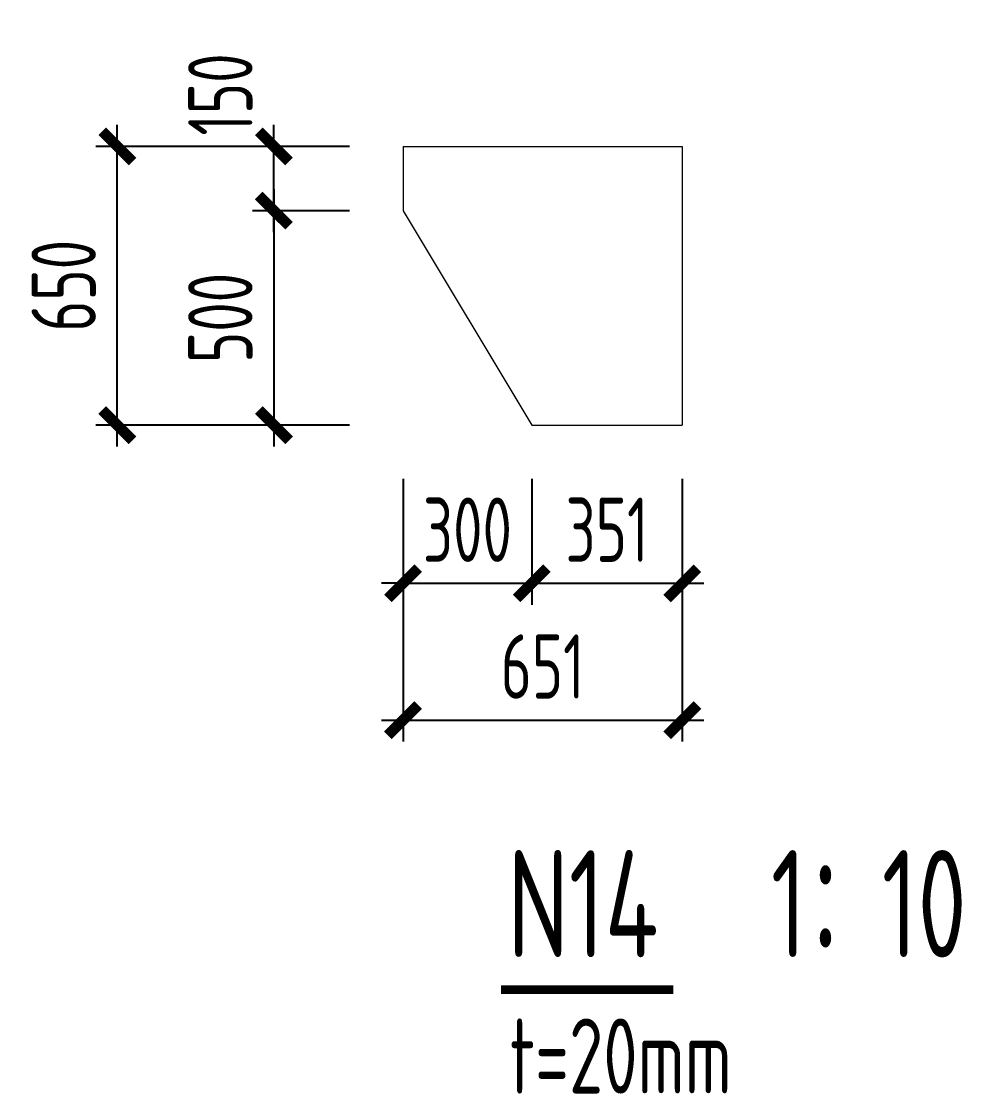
# Model space of a CAD drawing. Extents: x -2876908 to 633791, y -1383861 to 872234.
# Drawn here: x 343110 to 365027, y -187643 to -162643 of the extents above; entities that cross this region are included whole.
import ezdxf
from ezdxf.enums import TextEntityAlignment as Align

# ---------------------------------------------------------------- set-up
doc = ezdxf.new("R2010")
doc.units = 0
doc.header["$LTSCALE"] = 5
doc.header["$MEASUREMENT"] = 0
doc.layers.get('0').update_dxf_attribs({"linetype": 'CONTINUOUS', "lineweight": 25})
doc.layers.get('DEFPOINTS').update_dxf_attribs({"color": 35, "linetype": 'CONTINUOUS', "lineweight": 13})
for name, color, linetype, lineweight in [('5标注', 3, 'CONTINUOUS', 15), ('6文本', 7, 'CONTINUOUS', 15), ('8轮廓线', 4, 'CONTINUOUS', 15), ('DIM', 3, 'CONTINUOUS', 0)]:
    doc.layers.add(name, color=color, linetype=linetype, lineweight=lineweight)
doc.layers.add('M_Dim', color=3, linetype='CONTINUOUS')
doc.styles.add('TSSD_Dimension', font='tssdeng.shx', dxfattribs={"width": 0.7, "bigfont": 'hztxt.shx'})
doc.styles.add('TSSD_NORM', font='tssdeng.shx', dxfattribs={"width": 0.7, "bigfont": 'hztxt.shx'})
doc.dimstyles.new('TSSD_100_100', dxfattribs={"dimtxt": 300, "dimasz": 100, "dimexe": 100, "dimexo": 250, "dimgap": 100, "dimtad": 1, "dimdec": 0, "dimzin": 0, "dimdsep": 46, "dimtxsty": 'TSSD_Dimension', "dimblk": 'ARCHTICK', "dimblk1": 'ARCHTICK', "dimblk2": 'ARCHTICK', "dimcen": 0, "dimdle": 100, "dimclrt": 7, "dimadec": 0, "dimazin": 0, "dimtfac": 1, "dimtdec": 0, "dimtix": 1, "dimtmove": 2, "dimatfit": 3, "dimfxl": 1, "dimtolj": 1, "dimtzin": 0, "dimarcsym": 0})

# ---------------------------------------------------------------- blocks, each defined once
blk = doc.blocks.new('_ArchTick')
at = {"color": 0, "linetype": 'ByBlock', "const_width": 0.5}
blk.add_lwpolyline([(-0.707, -0.707), (0.707, 0.707)], dxfattribs=at)
blk = doc.blocks.new('*D208')
at = {"layer": 'DEFPOINTS', "color": 0, "transparency": 16777216}
for p in [(348997, -165556), (352007, -165556), (352007, -167056)]:
    blk.add_point(p, dxfattribs=at)
at = {"layer": 'DIM', "color": 0, "lineweight": -2, "transparency": 16777216}
for p, q in [((348997, -167556), (348997, -165056)), ((350757, -165556), (348497, -165556)), ((350757, -167056), (348497, -167056))]:
    blk.add_line(p, q, dxfattribs=at)
at = {"layer": 'DIM', "color": 0, "lineweight": -2, "transparency": 16777216, "xscale": 500, "yscale": 500, "zscale": 500}
for p, rotation in [((348997, -165556), 90), ((348997, -167056), 270)]:
    blk.add_blockref('_ArchTick', p, dxfattribs=dict(at, rotation=rotation))
at = {"layer": 'DIM', "color": 7, "transparency": 16777216, "insert": (347747, -164346), "char_height": 1500, "attachment_point": 5, "rotation": 90, "style": 'TSSD_Dimension'}
blk.add_mtext('\\A1;150', dxfattribs=at)
blk = doc.blocks.new('*D209')
at = {"layer": 'DEFPOINTS', "color": 0, "transparency": 16777216}
for p in [(352007, -167056), (348997, -172056), (352007, -172056)]:
    blk.add_point(p, dxfattribs=at)
at = {"layer": 'DIM', "color": 0, "lineweight": -2, "transparency": 16777216}
for p, q in [((348997, -166556), (348997, -172556)), ((350757, -167056), (348497, -167056)), ((350757, -172056), (348497, -172056))]:
    blk.add_line(p, q, dxfattribs=at)
at = {"layer": 'DIM', "color": 0, "lineweight": -2, "transparency": 16777216, "xscale": 500, "yscale": 500, "zscale": 500}
for p, rotation in [((348997, -167056), 90), ((348997, -172056), 270)]:
    blk.add_blockref('_ArchTick', p, dxfattribs=dict(at, rotation=rotation))
at = {"layer": 'DIM', "color": 7, "transparency": 16777216, "insert": (347747, -169556), "char_height": 1500, "attachment_point": 5, "rotation": 90, "style": 'TSSD_Dimension'}
blk.add_mtext('\\A1;500', dxfattribs=at)
blk = doc.blocks.new('*D210')
at = {"layer": 'DEFPOINTS', "color": 0, "transparency": 16777216}
for p in [(352007, -172056), (355007, -172056), (355007, -175745)]:
    blk.add_point(p, dxfattribs=at)
at = {"layer": 'DIM', "color": 0, "lineweight": -2, "transparency": 16777216}
for p, q in [((352007, -173306), (352007, -176245)), ((355007, -173306), (355007, -176245)), ((352007, -175745), (351507, -175745)), ((352007, -175745), (355007, -175745)), ((355007, -175745), (355507, -175745))]:
    blk.add_line(p, q, dxfattribs=at)
at = {"layer": 'DIM', "color": 0, "lineweight": -2, "transparency": 16777216, "xscale": 500, "yscale": 500, "zscale": 500}
blk.add_blockref('_ArchTick', (352007, -175745), dxfattribs=at)
at = {"layer": 'DIM', "color": 0, "lineweight": -2, "transparency": 16777216, "xscale": 500, "yscale": 500, "zscale": 500, "rotation": 180}
blk.add_blockref('_ArchTick', (355007, -175745), dxfattribs=at)
at = {"layer": 'DIM', "color": 7, "transparency": 16777216, "insert": (353507, -174495), "char_height": 1500, "attachment_point": 5, "style": 'TSSD_Dimension'}
blk.add_mtext('\\A1;300', dxfattribs=at)
blk = doc.blocks.new('*D211')
at = {"layer": 'DEFPOINTS', "color": 0, "transparency": 16777216}
for p in [(355007, -172056), (358517, -172056), (358517, -175745)]:
    blk.add_point(p, dxfattribs=at)
at = {"layer": 'DIM', "color": 0, "lineweight": -2, "transparency": 16777216}
for p, q in [((355007, -173306), (355007, -176245)), ((358517, -173306), (358517, -176245)), ((354507, -175745), (359017, -175745))]:
    blk.add_line(p, q, dxfattribs=at)
at = {"layer": 'DIM', "color": 0, "lineweight": -2, "transparency": 16777216, "xscale": 500, "yscale": 500, "zscale": 500, "rotation": 180}
blk.add_blockref('_ArchTick', (355007, -175745), dxfattribs=at)
at = {"layer": 'DIM', "color": 0, "lineweight": -2, "transparency": 16777216, "xscale": 500, "yscale": 500, "zscale": 500}
blk.add_blockref('_ArchTick', (358517, -175745), dxfattribs=at)
at = {"layer": 'DIM', "color": 7, "transparency": 16777216, "insert": (356762, -174495), "char_height": 1500, "attachment_point": 5, "style": 'TSSD_Dimension'}
blk.add_mtext('\\A1;351', dxfattribs=at)
blk = doc.blocks.new('*D212')
at = {"layer": 'DEFPOINTS', "color": 0, "transparency": 16777216}
for p in [(352007, -172056), (358517, -172056), (358517, -178935)]:
    blk.add_point(p, dxfattribs=at)
at = {"layer": 'DIM', "color": 0, "lineweight": -2, "transparency": 16777216}
for p, q in [((352007, -173306), (352007, -179435)), ((358517, -173306), (358517, -179435)), ((351507, -178935), (359017, -178935))]:
    blk.add_line(p, q, dxfattribs=at)
at = {"layer": 'DIM', "color": 0, "lineweight": -2, "transparency": 16777216, "xscale": 500, "yscale": 500, "zscale": 500, "rotation": 180}
blk.add_blockref('_ArchTick', (352007, -178935), dxfattribs=at)
at = {"layer": 'DIM', "color": 0, "lineweight": -2, "transparency": 16777216, "xscale": 500, "yscale": 500, "zscale": 500}
blk.add_blockref('_ArchTick', (358517, -178935), dxfattribs=at)
at = {"layer": 'DIM', "color": 7, "transparency": 16777216, "insert": (355262, -177685), "char_height": 1500, "attachment_point": 5, "style": 'TSSD_Dimension'}
blk.add_mtext('\\A1;651', dxfattribs=at)
blk = doc.blocks.new('*D239')
at = {"layer": 'DEFPOINTS', "color": 0, "transparency": 16777216}
for p in [(345345, -165556), (350757, -165556), (350757, -172056)]:
    blk.add_point(p, dxfattribs=at)
at = {"layer": 'DIM', "color": 0, "lineweight": -2, "transparency": 16777216}
for p, q in [((345345, -172556), (345345, -165056)), ((349507, -165556), (344845, -165556)), ((349507, -172056), (344845, -172056))]:
    blk.add_line(p, q, dxfattribs=at)
at = {"layer": 'DIM', "color": 0, "lineweight": -2, "transparency": 16777216, "xscale": 500, "yscale": 500, "zscale": 500}
for p, rotation in [((345345, -165556), 90), ((345345, -172056), 270)]:
    blk.add_blockref('_ArchTick', p, dxfattribs=dict(at, rotation=rotation))
at = {"layer": 'DIM', "color": 7, "transparency": 16777216, "insert": (344095, -168806), "char_height": 1500, "attachment_point": 5, "rotation": 90, "style": 'TSSD_Dimension'}
blk.add_mtext('\\A1;650', dxfattribs=at)

msp = doc.modelspace()

# ---------------------------------------------------------------- linework, layer by layer
at = {"layer": '8轮廓线'}
for p, q in [((352006.847, -165555.983), (352006.847, -167055.983)), ((352006.847, -165555.983), (358516.847, -165555.983)), ((358516.847, -165555.983), (358516.847, -172055.983)), ((352006.847, -167055.983), (355006.847, -172055.983)), ((355006.847, -172055.983), (358516.847, -172055.983))]:
    msp.add_line(p, q, dxfattribs=at)
at = {"layer": 'M_Dim'}
msp.add_lwpolyline([(354286.476, -185218.887, 200, 200, 0), (358308.375, -185218.887, 200, 200, 0)], format="xyseb", dxfattribs=at)

# ---------------------------------------------------------------- texts
at = {"layer": '5标注', "color": 7, "style": 'TSSD_NORM', "width": 0.7}
msp.add_text('t=20mm', height=1750, dxfattribs=at).set_placement((357080.14, -186767.004), align=Align.MIDDLE)
at = {"layer": '6文本', "style": 'TSSD_NORM', "width": 0.7}
for s, p in [('N14', (356200.555, -183215.681)), ('1：10', (362864.246, -183215.681))]:
    msp.add_text(s, height=2500, dxfattribs=at).set_placement(p, align=Align.MIDDLE)

# ---------------------------------------------------------------- dimensions: what is measured, and where the dimension line sits
at = {"layer": 'DIM'}
dim = msp.add_linear_dim(base=(348997.192, -165555.983), p1=(352006.847, -167055.983), p2=(352006.847, -165555.983), angle=90, dimstyle='TSSD_100_100', override={"dimtxt": 1500, "dimasz": 500, "dimexe": 500, "dimexo": 1250, "dimgap": 500, "dimlfac": 0.1, "dimdle": 500}, dxfattribs=at)
dim.commit()
dim.dimension.update_dxf_attribs({"geometry": '*D208', "text_midpoint": (347747.192, -164346.367), "dimtype": 160})
for base, p1, p2, picture, middle in [((345344.622, -165555.983), (350756.847, -172055.983), (350756.847, -165555.983), '*D239', (344094.622, -168805.983)), ((348997.192, -172055.983), (352006.847, -167055.983), (352006.847, -172055.983), '*D209', (347747.192, -169555.983))]:
    dim = msp.add_linear_dim(base=base, p1=p1, p2=p2, angle=90, dimstyle='TSSD_100_100', override={"dimtxt": 1500, "dimasz": 500, "dimexe": 500, "dimexo": 1250, "dimgap": 500, "dimlfac": 0.1, "dimdle": 500}, dxfattribs=at)
    dim.commit()
    dim.dimension.update_dxf_attribs({"geometry": picture, "text_midpoint": middle})
for base, p1, p2, picture, middle in [((355006.847, -175744.757), (352006.847, -172055.983), (355006.847, -172055.983), '*D210', (353506.847, -174494.757)), ((358516.847, -178935.291), (352006.847, -172055.983), (358516.847, -172055.983), '*D212', (355261.847, -177685.291)), ((358516.847, -175744.757), (355006.847, -172055.983), (358516.847, -172055.983), '*D211', (356761.847, -174494.757))]:
    dim = msp.add_linear_dim(base=base, p1=p1, p2=p2, dimstyle='TSSD_100_100', override={"dimtxt": 1500, "dimasz": 500, "dimexe": 500, "dimexo": 1250, "dimgap": 500, "dimlfac": 0.1, "dimdle": 500}, dxfattribs=at)
    dim.commit()
    dim.dimension.update_dxf_attribs({"geometry": picture, "text_midpoint": middle})

doc.saveas('drawing.dxf')
